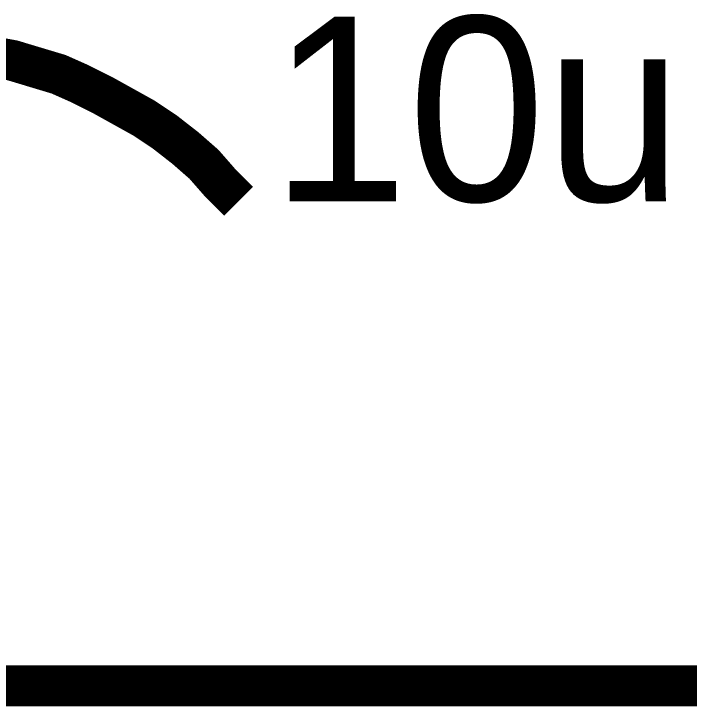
# Model space of a CAD drawing. Header units: inches. Extents: x 0 to 9.5, y -0.01 to 7.51.
# Drawn here: x 7.9348 to 8.1297, y 2.2939 to 2.4937 of the extents above; entities that cross this region are included whole.
import ezdxf

# ---------------------------------------------------------------- set-up
doc = ezdxf.new("R2010")
doc.units = ezdxf.units.IN
doc.header["$MEASUREMENT"] = 0
doc.layers.add('Sheet', color=255, linetype='Continuous')

msp = doc.modelspace()

# ---------------------------------------------------------------- linework, layer by layer
at = {"layer": 'Sheet'}
for points in [[(7.9271, 2.48158, 0.0118, 0.0118, 0), (7.93442, 2.48025, 0.0118, 0.0118, 0), (7.94107, 2.47825, 0.0118, 0.0118, 0), (7.94773, 2.47625, 0.0118, 0.0118, 0), (7.95372, 2.47359, 0.0118, 0.0118, 0), (7.96038, 2.47026, 0.0118, 0.0118, 0), (7.96637, 2.46693, 0.0118, 0.0118, 0), (7.97236, 2.4636, 0.0118, 0.0118, 0), (7.97835, 2.45961, 0.0118, 0.0118, 0), (7.98434, 2.45494, 0.0118, 0.0118, 0), (7.98967, 2.45028, 0.0118, 0.0118, 0), (7.99432, 2.44496, 0.0118, 0.0118, 0), (7.99965, 2.43963, 0.0118, 0.0118, 0)], [(5.29982, 2.39968, 0.0118, 0.0118, 0), (5.29982, 2.2998, 0.0118, 0.0118, 0), (5.69987, 2.2998, 0.0118, 0.0118, 0), (6.49996, 2.2998, 0.0118, 0.0118, 0), (6.69966, 2.2998, 0.0118, 0.0118, 0), (7.89914, 2.2998, 0.0118, 0.0118, 0), (8.29919, 2.2998, 0.0118, 0.0118, 0), (8.29919, 2.39968, 0.0118, 0.0118, 0)]]:
    msp.add_lwpolyline(points, format="xyseb", dxfattribs=at)

# ---------------------------------------------------------------- texts
msp.add_text('10u', height=0.053267, dxfattribs=at).set_placement((8.00897, 2.43963))

doc.saveas('drawing.dxf')
